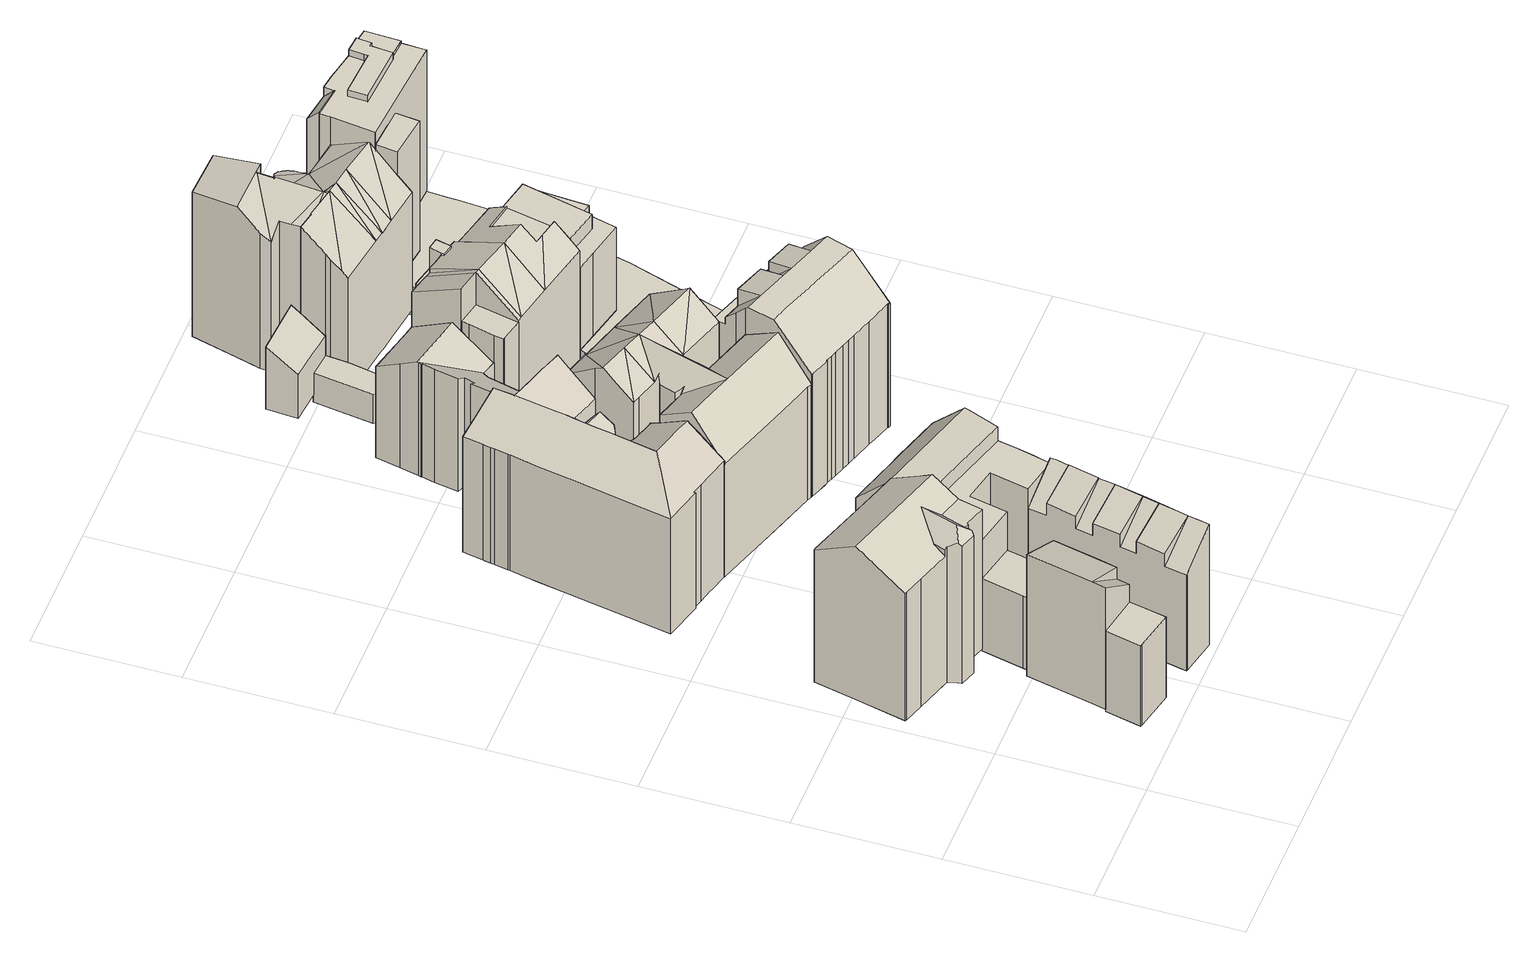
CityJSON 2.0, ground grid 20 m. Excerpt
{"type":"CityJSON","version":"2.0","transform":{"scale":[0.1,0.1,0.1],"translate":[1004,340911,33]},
"CityObjects":{
"building1":{"type":"Building","attributes":{"measuredHeight":26.38,"roofType":"SATTELDACH","HoeheDach":"61","NiedrigsteTraufeDesGebaeudes":"57","Blattnummer":"102081","HoeheGrund":"35"},"geometry":[{"type":"Solid","lod":"2","boundaries":[[[[0,1,2,3,4,5,6,7,8,9,10,11,12]],[[10,9,13,14,15,16,17,18,19,20,21,22,11]],[[23,24,25,5,4,3,26]],[[27,28,29,25,24]],[[29,30,31,6,5,25]],[[32,33,34,7,6,31]],[[35,1,0,36]],[[36,0,12,37]],[[38,22,21,39]],[[39,21,20,40]],[[40,20,19,41]],[[41,19,18,42]],[[42,18,17,43]],[[44,15,14,45]],[[45,14,13,46]],[[2,26,3]],[[47,28,27,48]],[[49,34,33,50]],[[30,32,31]],[[45,46,51,52,53,49,50,54,55,47,48,56,57,58,35,36,37,59,38,39,40,41,42,43,60,44]],[[47,55,54,50,33,32,30,29,28]],[[56,48,27,24,23,57]],[[16,15,44,60,43,17]],[[58,57,23,26,2,1,35]],[[7,34,49,53,52,8]],[[8,52,51,46,13,9]],[[12,11,22,38,59,37]]]]}]},
"building2":{"type":"Building","children":["building2-1","building2-2","building2-3","building2-4","building2-5","building2-6"]},
"building2-1":{"type":"BuildingPart","attributes":{"measuredHeight":20.72,"roofType":"PULTDACH","HoeheDach":"55","NiedrigsteTraufeDesGebaeudes":"50","Blattnummer":"102081","HoeheGrund":"34"},"parents":["building2"],"geometry":[{"type":"Solid","lod":"2","boundaries":[[[[61,62,63,64,65,66,67]],[[64,68,69,70]],[[68,71,72,73]],[[71,74,75,76]],[[74,77,78,79]],[[80,81,82,83]],[[84,85,86,87,88]],[[89,63,62,90]],[[90,62,61,91]],[[91,61,67,92]],[[73,69,68]],[[64,70,65]],[[79,75,74]],[[71,76,72]],[[88,82,81,84]],[[77,80,83,78]],[[93,87,86,94]],[[94,86,85,95]],[[67,66,65,70,69,73,72,76,75,79,78,83,82,88,87,93,96,97,98,99,100,101,102,92]],[[89,103,104,105,106,107,108,95,85,84,81,80,77,74,71,68,64,63]],[[95,108,107,106,105,104,103,89,90,91,92,102,101,100,99,98,97,96,93,94]]]]}]},
"building2-2":{"type":"BuildingPart","attributes":{"measuredHeight":21.09,"roofType":"SATTELDACH","HoeheDach":"57","NiedrigsteTraufeDesGebaeudes":"52","Blattnummer":"102081","HoeheGrund":"36"},"parents":["building2"],"geometry":[{"type":"Solid","lod":"2","boundaries":[[[[109,110,111,112,113,114]],[[111,115,116,117,118,119,112]],[[120,114,113,121]],[[122,110,109,123]],[[123,109,114,120]],[[124,119,118,125]],[[125,118,117,126]],[[126,117,116,127]],[[127,116,115,128]],[[122,129,128,115,111,110]],[[113,112,119,124,130,121]],[[129,122,123,120,121,130,124,125,126,127,128]]]]}]},
"building2-3":{"type":"BuildingPart","attributes":{"measuredHeight":21.07,"roofType":"PULTDACH","HoeheDach":"55","NiedrigsteTraufeDesGebaeudes":"50","Blattnummer":"102081","HoeheGrund":"34"},"parents":["building2"],"geometry":[{"type":"Solid","lod":"2","boundaries":[[[[131,132,133,134]],[[135,131,134,136]],[[132,137,133]],[[138,139,135,136,140,141,142,143]],[[134,133,144,141,140,136]],[[132,131,135,139,138,143,145,146,137]],[[147,145,143,142,141,144]],[[137,146,145,147,144,133]]]]}]},
"building2-4":{"type":"BuildingPart","attributes":{"measuredHeight":18.57,"roofType":"FLACHDACH","HoeheDach":"54","NiedrigsteTraufeDesGebaeudes":"54","Blattnummer":"102081","HoeheGrund":"35"},"parents":["building2"],"geometry":[{"type":"Solid","lod":"2","boundaries":[[[[148,149,150,151,152,153,154,155,156,157,158,159,160,161,162]],[[163,164,165,166,167,168,169,170,171,172,173,174,175,176,177]],[[177,176,149,148]],[[176,175,150,149]],[[175,174,151,150]],[[174,173,152,151]],[[173,172,153,152]],[[172,171,154,153]],[[171,170,155,154]],[[170,169,156,155]],[[169,168,157,156]],[[168,167,158,157]],[[167,166,159,158]],[[166,165,160,159]],[[165,164,161,160]],[[164,163,162,161]],[[163,177,148,162]]]]}]},
"building2-5":{"type":"BuildingPart","attributes":{"measuredHeight":13.92,"roofType":"FLACHDACH","HoeheDach":"47","NiedrigsteTraufeDesGebaeudes":"47","Blattnummer":"102081","HoeheGrund":"33"},"parents":["building2"],"geometry":[{"type":"Solid","lod":"2","boundaries":[[[[178,179,180,181,182]],[[183,184,185,186,187]],[[187,186,179,178]],[[186,185,180,179]],[[185,184,181,180]],[[184,183,182,181]],[[183,187,178,182]]]]}]},
"building2-6":{"type":"BuildingPart","attributes":{"measuredHeight":12.46,"roofType":"FLACHDACH","HoeheDach":"47","NiedrigsteTraufeDesGebaeudes":"47","Blattnummer":"102081","HoeheGrund":"35"},"parents":["building2"],"geometry":[{"type":"Solid","lod":"2","boundaries":[[[[188,189,190,191,192,193]],[[194,195,196,197,198,199]],[[199,198,189,188]],[[198,197,190,189]],[[197,196,191,190]],[[196,195,192,191]],[[195,194,193,192]],[[194,199,188,193]]]]}]},
"building3":{"type":"Building","children":["building3-1","building3-2"]},
"building3-1":{"type":"BuildingPart","attributes":{"measuredHeight":19.5,"roofType":"SATTELDACH","HoeheDach":"57","NiedrigsteTraufeDesGebaeudes":"53","Blattnummer":"102081","HoeheGrund":"38"},"parents":["building3"],"geometry":[{"type":"Solid","lod":"2","boundaries":[[[[200,201,202]],[[203,204,205,206]],[[206,205,207,208]],[[208,207,209,210]],[[210,209,211,212]],[[212,211,213,214]],[[214,213,215,216]],[[217,218,219,220]],[[220,219,221,222]],[[223,224,204,203]],[[225,226,227,228]],[[228,227,229,230]],[[230,229,231,232]],[[232,231,233,234]],[[235,236,237,238]],[[239,240,241,242,217,220,222,243,223,203,206,208,210,212,214,216,244,225,228,230,232,234,245,235,238,246,247]],[[233,248,236,235,245,234]],[[201,200,241,240,239,247,249,250]],[[251,249,247,246,238,237]],[[223,243,222,221,252,224]],[[242,241,200,202,218,217]],[[244,216,215,253,226,225]],[[254,250,249,251,237,236,248]],[[202,201,250,254,248]],[[224,252,221,219,218,202,248,233,231,229,227,226,253,215,213,211,209,207,205,204]]]]}]},
"building3-2":{"type":"BuildingPart","attributes":{"measuredHeight":23.7,"roofType":"SATTELDACH","HoeheDach":"60","NiedrigsteTraufeDesGebaeudes":"55","Blattnummer":"102081","HoeheGrund":"36"},"parents":["building3"],"geometry":[{"type":"Solid","lod":"2","boundaries":[[[[255,256,257,258,259,260,261,262,263,264,265]],[[266,267,268,269,270,271,272,273,274,275,276,277,278]],[[277,279,280,278]],[[281,282,283,284,285,286,287,288]],[[289,290,291,292,293,294,295,296]],[[264,263,262,297,298,299,300,301]],[[302,303,304,305,306,307,308,309]],[[310,311,312,313,314,315]],[[274,273,272,316,317,318,319,275]],[[320,321,322,270,269,268,267,323]],[[271,270,322,324,316,272]],[[304,325,326,327,328,305]],[[276,275,319,329,279,277]],[[261,260,330,331,297,262]],[[332,314,313,333,334,335]],[[334,336,337,338,339,335]],[[340,341,342,343,258,257]],[[344,345,346,347,285,284]],[[280,348,349,278]],[[350,351,281,288,352,353]],[[354,296,295,355,356,357]],[[307,306,305,328,358,359]],[[358,315,314,332,359]],[[266,278,360,361]],[[359,361,362,363]],[[264,301,364,365,265]],[[366,367,363,365]],[[364,366,365]],[[367,308,307,359,363]],[[339,338,266,361]],[[359,332,335,339,361]],[[328,327,310,315,358]],[[357,356,368,369]],[[369,368,370,371]],[[372,373,374,375]],[[375,374,376,377]],[[377,376,350,353]],[[346,345,349,348]],[[341,340,292,291]],[[330,260,259,378]],[[378,259,258,343]],[[311,310,327,326]],[[265,365,363,362,361,360,278,349,345,344,284,283,282,281,351,350,376,374,373,379,380,381,382,383,384,370]],[[368,356,355,295,294,293,292,340,257,256,255,265,370]],[[300,385,386,387,309,308,367,366,364,301]],[[337,388,323,267,266,338]],[[370,384,383,382,381,380,379,373,372,389,390,391,392,393,394,371]],[[324,322,321,320,323,388,337,336,334,333,313,312,311,326,325,304,303,302,309,387,386,385,300,299,298,297,331,330,378,343,342,341,291,290,289,296,354,357,369,371,394,393,392,391,390,389,372,375,377,353,352,288,287,286,285,347,346,348,280,279,329,319,318,317,316]]]]}]},
"building4":{"type":"Building","attributes":{"measuredHeight":25.48,"roofType":"SATTELDACH","HoeheDach":"62","NiedrigsteTraufeDesGebaeudes":"55","Blattnummer":"102081","HoeheGrund":"36"},"geometry":[{"type":"Solid","lod":"2","boundaries":[[[[395,396,397,398]],[[399,400,395,398]],[[401,402,403,404]],[[405,395,400]],[[405,406,407]],[[408,406,405]],[[409,410,408,405]],[[411,412,408,410]],[[413,414,412,411]],[[415,406,408]],[[412,416,415,408]],[[343,417,418,419]],[[420,399,398,421]],[[322,403,402,324]],[[422,423,424,425]],[[426,427,428,429]],[[429,428,430,431]],[[432,414,413,433]],[[434,415,416,435]],[[435,436,432,433,437,438,439,440,441,442,443,444,426,429,431,445,446,447,448,341,449,343,419,450,451,452,453,422,425,454,455,456,420,421,457,458,459,322,324,460,461,462,463,434]],[[398,397,396,404,403,322,459,458,457,421]],[[441,440,439,409,464,465]],[[401,466,407,406,415,434,463,462,461,460,324,402]],[[448,447,446,445,431,430,467,468,469,470,471,341]],[[470,469,468,467,430,428,427,472,473,474,475,476,471]],[[474,477,478,405,400,479,480,424,423,481,482,483]],[[465,464,409,405,478,477,474]],[[484,483,482,452,451,450,419,418]],[[456,455,479,400,399,420]],[[438,437,433,413,411,410,409,439]],[[414,432,436,435,416,412]],[[427,426,444,443,485,472]],[[486,485,443,442,441,465]],[[424,480,479,455,454,425]],[[453,452,482,481,423,422]],[[471,476,417,343,449,341]],[[473,472,485,486,465,474]],[[395,405,407,466,401,404,396]],[[475,474,483,484,418,417,476]]]]}]},
"building5":{"type":"Building","children":["building5-1","building5-2"]},
"building5-1":{"type":"BuildingPart","attributes":{"measuredHeight":10.65,"roofType":"PULTDACH","HoeheDach":"50","NiedrigsteTraufeDesGebaeudes":"46","Blattnummer":"102081","HoeheGrund":"39"},"parents":["building5"],"geometry":[{"type":"Solid","lod":"2","boundaries":[[[[487,488,489,490]],[[490,489,491,492]],[[492,491,493,494]],[[495,496,497,498,499,500,488,487]],[[501,498,497,502,494,493]],[[494,502,497,496,495,487,490,492]],[[500,499,498,501,493,491,489,488]]]]}]},
"building5-2":{"type":"BuildingPart","attributes":{"measuredHeight":5.05,"roofType":"FLACHDACH","HoeheDach":"43","NiedrigsteTraufeDesGebaeudes":"43","Blattnummer":"102081","HoeheGrund":"38"},"parents":["building5"],"geometry":[{"type":"Solid","lod":"2","boundaries":[[[[503,504,505,506,507,508,509]],[[510,511,512,513,514,515,516]],[[516,515,504,503]],[[515,514,505,504]],[[514,513,506,505]],[[513,512,507,506]],[[512,511,508,507]],[[511,510,509,508]],[[510,516,503,509]]]]}]},
"building6":{"type":"Building","children":["building6-1","building6-2","building6-3","building6-4","building6-5","building6-6"]},
"building6-1":{"type":"BuildingPart","attributes":{"measuredHeight":23.63,"roofType":"FLACHDACH","HoeheDach":"61","NiedrigsteTraufeDesGebaeudes":"61","Blattnummer":"102081","HoeheGrund":"37"},"parents":["building6"],"geometry":[{"type":"Solid","lod":"2","boundaries":[[[[517,518,519,520,521,522]],[[523,524,525,526,527,528]],[[528,527,518,517]],[[527,526,519,518]],[[526,525,520,519]],[[525,524,521,520]],[[524,523,522,521]],[[523,528,517,522]]]]}]},
"building6-2":{"type":"BuildingPart","attributes":{"measuredHeight":26.71,"roofType":"PULTDACH","HoeheDach":"64","NiedrigsteTraufeDesGebaeudes":"58","Blattnummer":"102081","HoeheGrund":"37"},"parents":["building6"],"geometry":[{"type":"Solid","lod":"2","boundaries":[[[[529,530,531,532,533]],[[534,535,536,537]],[[538,535,534]],[[539,538,534]],[[540,536,535,541,530,529]],[[538,542,543,544,545,546,547,548,549,535]],[[550,551,552,538,539]],[[553,554,555,556,550,539]],[[552,557,558,559,560,561,562,538]],[[563,533,532,564]],[[564,532,531,565]],[[535,549,541]],[[566,548,547,567]],[[567,547,546,568]],[[568,546,545,569]],[[569,545,544,570]],[[570,544,543,571]],[[562,542,538]],[[572,560,559,573]],[[573,559,558,574]],[[574,558,557,575]],[[576,577,578,553,539,534,537,579]],[[573,574,575,580,581,582,583,584,585,578,577,576,579,586,587,588,563,564,565,589,590,566,567,568,569,570,571,591,592,572]],[[530,541,549,548,566,590,589,565,531]],[[542,562,561,560,572,592,591,571,543]],[[555,554,553,578,585,584,583,556]],[[550,556,583,582,581,551]],[[551,581,580,575,557,552]],[[537,536,540,587,586,579]],[[588,587,540,529,533,563]]]]}]},
"building6-3":{"type":"BuildingPart","attributes":{"measuredHeight":20.64,"roofType":"FLACHDACH","HoeheDach":"58","NiedrigsteTraufeDesGebaeudes":"58","Blattnummer":"102081","HoeheGrund":"37"},"parents":["building6"],"geometry":[{"type":"Solid","lod":"2","boundaries":[[[[593,594,595,596]],[[597,598,599,600]],[[600,599,594,593]],[[599,598,595,594]],[[598,597,596,595]],[[597,600,593,596]]]]}]},
"building6-4":{"type":"BuildingPart","attributes":{"measuredHeight":21.5,"roofType":"FLACHDACH","HoeheDach":"59","NiedrigsteTraufeDesGebaeudes":"59","Blattnummer":"102081","HoeheGrund":"37"},"parents":["building6"],"geometry":[{"type":"Solid","lod":"2","boundaries":[[[[601,602,603,604]],[[605,606,607,608]],[[608,607,602,601]],[[607,606,603,602]],[[606,605,604,603]],[[605,608,601,604]]]]}]},
"building6-5":{"type":"BuildingPart","attributes":{"measuredHeight":20.57,"roofType":"FLACHDACH","HoeheDach":"58","NiedrigsteTraufeDesGebaeudes":"58","Blattnummer":"102081","HoeheGrund":"38"},"parents":["building6"],"geometry":[{"type":"Solid","lod":"2","boundaries":[[[[609,610,611,612,613,614,615]],[[616,617,618,619,620,621,622]],[[622,621,610,609]],[[621,620,611,610]],[[620,619,612,611]],[[619,618,613,612]],[[618,617,614,613]],[[617,616,615,614]],[[616,622,609,615]]]]}]},
"building6-6":{"type":"BuildingPart","attributes":{"measuredHeight":23.8,"roofType":"FLACHDACH","HoeheDach":"61","NiedrigsteTraufeDesGebaeudes":"61","Blattnummer":"102081","HoeheGrund":"37"},"parents":["building6"],"geometry":[{"type":"Solid","lod":"2","boundaries":[[[[574,583,581,575]],[[623,624,625,626]],[[626,625,583,574]],[[625,624,581,583]],[[624,623,575,581]],[[623,626,574,575]]]]}]},
"building7":{"type":"Building","children":["building7-1","building7-2","building7-3","building7-4","building7-5","building7-6","building7-7","building7-8","building7-9","building7-10","building7-11"]},
"building7-1":{"type":"BuildingPart","attributes":{"measuredHeight":1.68,"roofType":"FLACHDACH","HoeheDach":"42","NiedrigsteTraufeDesGebaeudes":"42","Blattnummer":"102081","HoeheGrund":"40"},"parents":["building7"],"geometry":[{"type":"Solid","lod":"2","boundaries":[[[[627,628,629,630]],[[631,632,633,634]],[[634,633,628,627]],[[633,632,629,628]],[[632,631,630,629]],[[631,634,627,630]]]]}]},
"building7-2":{"type":"BuildingPart","attributes":{"measuredHeight":25.17,"roofType":"PULTDACH","HoeheDach":"66","NiedrigsteTraufeDesGebaeudes":"64","Blattnummer":"102081","HoeheGrund":"41"},"parents":["building7"],"geometry":[{"type":"Solid","lod":"2","boundaries":[[[[635,636,637,638]],[[639,640,641,642]],[[639,638,637,640]],[[640,637,636,641]],[[641,636,635,642]],[[642,635,638,639]]]]}]},
"building7-3":{"type":"BuildingPart","attributes":{"measuredHeight":4.97,"roofType":"FLACHDACH","HoeheDach":"41","NiedrigsteTraufeDesGebaeudes":"41","Blattnummer":"102081","HoeheGrund":"36"},"parents":["building7"],"geometry":[{"type":"Solid","lod":"2","boundaries":[[[[643,644,645,646,647,648,649,650,651,652,653,654,655,656,657,658,659,660,661,662,663,664,665,666,667,668,669,670,671,672,673]],[[674,675,676,677,678,679,680,681,682,683,684,685,686,687,688,689,690,691,692,693,694,695,696,697,698,699,700,701,702,703,704]],[[704,703,644,643]],[[703,702,645,644]],[[702,701,646,645]],[[701,700,647,646]],[[700,699,648,647]],[[699,698,649,648]],[[698,697,650,649]],[[697,696,651,650]],[[696,695,652,651]],[[695,694,653,652]],[[694,693,654,653]],[[693,692,655,654]],[[692,691,656,655]],[[691,690,657,656]],[[690,689,658,657]],[[689,688,659,658]],[[688,687,660,659]],[[687,686,661,660]],[[686,685,662,661]],[[685,684,663,662]],[[684,683,664,663]],[[683,682,665,664]],[[682,681,666,665]],[[681,680,667,666]],[[680,679,668,667]],[[679,678,669,668]],[[678,677,670,669]],[[677,676,671,670]],[[676,675,672,671]],[[675,674,673,672]],[[674,704,643,673]]]]}]},
"building7-4":{"type":"BuildingPart","attributes":{"measuredHeight":27.26,"roofType":"PULTDACH","HoeheDach":"63","NiedrigsteTraufeDesGebaeudes":"57","Blattnummer":"102081","HoeheGrund":"36"},"parents":["building7"],"geometry":[{"type":"Solid","lod":"2","boundaries":[[[[705,706,707,708,709,710,711,712,713,714,715,716]],[[714,717,718,719,720,715]],[[721,722,723,724,725,726,727,728,729]],[[713,730,731,714]],[[712,732,733,713]],[[711,734,735,712]],[[710,736,737,738,711]],[[739,740,741,426]],[[742,743,744,745]],[[745,744,746,747]],[[747,746,748,749]],[[443,720,719,750]],[[433,728,727,432]],[[432,727,726,751]],[[714,731,717]],[[733,730,713]],[[752,753,754,755]],[[712,735,732]],[[738,734,711]],[[756,757,758,759]],[[759,758,760,761]],[[761,760,762,763]],[[763,762,764,765]],[[766,767,768,769,756,759,761,763,765,770,771,772,752,755,773,742,745,747,749,774,739,426,775,776,443,750,777,433,432,751]],[[717,731,730,733,732,735,734,738,737,725,724,723,722,721,729,718]],[[740,778,748,746,744,743,779,754,753,780,781,782,764,762,760,758,757,709,708,707,706,705,716,741]],[[741,716,715,720,443,776,775,426]],[[757,756,769,768,767,736,710,709]],[[770,765,764,782,781,771]],[[772,771,781,780,753,752]],[[767,766,751,726,725,737,736]],[[719,718,729,728,433,777,750]],[[773,755,754,779,743,742]],[[774,749,748,778,740,739]]]]}]},
"building7-5":{"type":"BuildingPart","attributes":{"measuredHeight":6.22,"roofType":"FLACHDACH","HoeheDach":"43","NiedrigsteTraufeDesGebaeudes":"43","Blattnummer":"102081","HoeheGrund":"37"},"parents":["building7"],"geometry":[{"type":"Solid","lod":"2","boundaries":[[[[783,784,785,786,787]],[[788,789,790,791,792]],[[792,791,784,783]],[[791,790,785,784]],[[790,789,786,785]],[[789,788,787,786]],[[788,792,783,787]]]]}]},
"building7-6":{"type":"BuildingPart","attributes":{"measuredHeight":20.13,"roofType":"FLACHDACH","HoeheDach":"58","NiedrigsteTraufeDesGebaeudes":"58","Blattnummer":"102081","HoeheGrund":"38"},"parents":["building7"],"geometry":[{"type":"Solid","lod":"2","boundaries":[[[[793,794,795,796]],[[797,798,799,800]],[[800,799,794,793]],[[799,798,795,794]],[[798,797,796,795]],[[797,800,793,796]]]]}]},
"building7-7":{"type":"BuildingPart","attributes":{"measuredHeight":17.72,"roofType":"FLACHDACH","HoeheDach":"56","NiedrigsteTraufeDesGebaeudes":"56","Blattnummer":"102081","HoeheGrund":"38"},"parents":["building7"],"geometry":[{"type":"Solid","lod":"2","boundaries":[[[[801,802,803,804,805,806,807,808,809,810,811,812,813,814]],[[815,816,817,818,819,820,821,822,823,824,825,826,827,828]],[[828,827,802,801]],[[827,826,803,802]],[[826,825,804,803]],[[825,824,805,804]],[[824,823,806,805]],[[823,822,807,806]],[[822,821,808,807]],[[821,820,809,808]],[[820,819,810,809]],[[819,818,811,810]],[[818,817,812,811]],[[817,816,813,812]],[[816,815,814,813]],[[815,828,801,814]]]]}]},
"building7-8":{"type":"BuildingPart","attributes":{"measuredHeight":27.48,"roofType":"FLACHDACH","HoeheDach":"67","NiedrigsteTraufeDesGebaeudes":"67","Blattnummer":"102081","HoeheGrund":"39"},"parents":["building7"],"geometry":[{"type":"Solid","lod":"2","boundaries":[[[[829,830,831,832,833,834,835,836,837,838,839,840,841]],[[842,843,844,845,846,847,848,849,850,851,852,853,854]],[[854,853,830,829]],[[853,852,831,830]],[[852,851,832,831]],[[851,850,833,832]],[[850,849,834,833]],[[849,848,835,834]],[[848,847,836,835]],[[847,846,837,836]],[[846,845,838,837]],[[845,844,839,838]],[[844,843,840,839]],[[843,842,841,840]],[[842,854,829,841]]]]}]},
"building7-9":{"type":"BuildingPart","attributes":{"measuredHeight":25.37,"roofType":"FLACHDACH","HoeheDach":"66","NiedrigsteTraufeDesGebaeudes":"66","Blattnummer":"102081","HoeheGrund":"41"},"parents":["building7"],"geometry":[{"type":"Solid","lod":"2","boundaries":[[[[855,856,857,858,859,860,861]],[[862,863,864,865,866,867,868]],[[868,867,856,855]],[[867,866,857,856]],[[866,865,858,857]],[[865,864,859,858]],[[864,863,860,859]],[[863,862,861,860]],[[862,868,855,861]]]]}]},
"building7-10":{"type":"BuildingPart","attributes":{"measuredHeight":25.94,"roofType":"FLACHDACH","HoeheDach":"64","NiedrigsteTraufeDesGebaeudes":"64","Blattnummer":"102081","HoeheGrund":"38"},"parents":["building7"],"geometry":[{"type":"Solid","lod":"2","boundaries":[[[[869,870,871,872]],[[873,874,875,876]],[[876,875,870,869]],[[875,874,871,870]],[[874,873,872,871]],[[873,876,869,872]]]]}]},
"building7-11":{"type":"BuildingPart","attributes":{"measuredHeight":28.03,"roofType":"FLACHDACH","HoeheDach":"66","NiedrigsteTraufeDesGebaeudes":"66","Blattnummer":"102081","HoeheGrund":"38"},"parents":["building7"],"geometry":[{"type":"Solid","lod":"2","boundaries":[[[[877,872,878,879,880,881,882,883,884,885,886,887,888,889,890,891,892,893,894]],[[895,896,897,898,899,900,901,902,903,904,905,906,907,908,909,910,911,912,913]],[[913,912,872,877]],[[912,911,878,872]],[[911,910,879,878]],[[910,909,880,879]],[[909,908,881,880]],[[908,907,882,881]],[[907,906,883,882]],[[906,905,884,883]],[[905,904,885,884]],[[904,903,886,885]],[[903,902,887,886]],[[902,901,888,887]],[[901,900,889,888]],[[900,899,890,889]],[[899,898,891,890]],[[898,897,892,891]],[[897,896,893,892]],[[896,895,894,893]],[[895,913,877,894]]]]}]},
"building8":{"type":"Building","attributes":{"measuredHeight":26.41,"roofType":"PULTDACH","HoeheDach":"64","NiedrigsteTraufeDesGebaeudes":"57","Blattnummer":"102081","HoeheGrund":"37"},"geometry":[{"type":"Solid","lod":"2","boundaries":[[[[914,915,916,917]],[[917,916,918,919]],[[919,918,920,921]],[[921,920,922,923]],[[924,925,926,927]],[[927,926,928,929]],[[929,928,930,931]],[[932,933,934,935,936,937,938,939,940,941,942,943,944]],[[925,924,945,946,947,948,949,950]],[[951,952,953,954,931,930,955,956,957,958,959,960]],[[946,945,924,927,929,931,954,953,952,951,960,961,962,963,964,944,943,942,941,940,939,965,966,967,968,969,970,971,972,973,974,975,976,977,978,979,980,981,982,983,984,985,986,987,988,989,990,991,992,993,994,995,914,917,919,921,923,996,997,998,999,947]],[[1000,1001,950,949,1002,1003]],[[974,973,972,1004,1005,1006]],[[1007,1008,948,947,999,998,997,1009]],[[997,996,923,922,1010,1009]],[[1011,1012,978,977]],[[1006,1013,1014,976,975,974]],[[1015,1016,1017,968,967,966]],[[959,1018,1019,962,961,960]],[[1020,1003,936,935]],[[938,937,936,1003,1021,1013,1006,1005,1022]],[[958,1023,1018,959]],[[1023,933,932,1024,1025,1019,1018]],[[1005,1004,1016,1015,1022]],[[1004,1026,1027,1028,1017,1016]],[[1029,1020,935,934]],[[1000,1023,958]],[[957,1000,958]],[[1000,1020,1023]],[[1000,1003,1020]],[[1002,1007,1009,1021,1003]],[[1009,1010,1011,1014,1013,1021]],[[1010,922,920,918,916,915,1030,1031,1032,1033,1034,1035,1036,1037,1038,1039,1040,1041,1042,1043,1044,1045,1046,1012,1011]],[[956,1001,1000,957]],[[955,1001,956]],[[950,1001,955]],[[930,928,926,925,950,955]],[[1008,1007,1002]],[[949,948,1008,1002]],[[962,1019,1025,963]],[[963,1025,1024,964]],[[964,1024,932,944]],[[934,933,1023,1029]],[[965,1022,1015,966]],[[939,938,1022,965]],[[968,1017,1028,969]],[[969,1028,1027,970]],[[970,1027,1026,971]],[[971,1026,1004,972]],[[1029,1023,1020]],[[976,1014,1011,977]],[[978,1012,1046,979]],[[979,1046,1045,980]],[[980,1045,1044,981]],[[981,1044,1043,982]],[[982,1043,1042,983]],[[983,1042,1041,984]],[[984,1041,1040,985]],[[985,1040,1039,986]],[[986,1039,1038,987]],[[987,1038,1037,988]],[[988,1037,1036,989]],[[989,1036,1035,990]],[[990,1035,1034,991]],[[991,1034,1033,992]],[[992,1033,1032,993]],[[993,1032,1031,994]],[[994,1031,1030,995]],[[995,1030,915,914]]]]}]}
},
"vertices":[
[6,318,241],[34,309,241],[83,294,241],[88,311,252],[104,324,262],[124,340,275],[131,315,262],[165,305,262],[171,332,279],[173,342,285],[118,359,285],[20,390,285],[4,319,241],[175,354,278],[176,358,275],[185,401,249],[178,403,249],[163,407,250],[160,408,250],[130,418,249],[81,434,249],[35,449,249],[33,449,249],[86,293,255],[90,279,262],[107,287,275],[83,294,252],[91,274,257],[113,267,257],[117,271,262],[125,278,256],[119,280,262],[125,278,262],[127,280,262],[157,271,262],[34,309,21],[6,318,21],[4,319,21],[33,449,21],[35,449,21],[81,434,21],[130,418,21],[160,408,21],[163,407,21],[185,401,21],[176,358,21],[175,354,21],[113,267,21],[91,274,21],[157,271,21],[127,280,21],[173,342,21],[171,332,21],[165,305,21],[125,278,21],[117,271,21],[90,279,21],[86,293,21],[83,294,21],[20,390,21],[178,403,21],
[215,21,176],[267,10,218],[270,25,218],[273,40,218],[220,52,175],[215,29,175],[214,21,175],[283,81,218],[230,93,196],[220,52,196],[288,104,218],[235,116,175],[230,93,175],[296,144,218],[243,155,196],[235,116,196],[301,167,217],[248,179,175],[243,155,175],[301,167,218],[311,210,218],[258,221,196],[248,179,196],[311,210,217],[315,227,217],[316,236,217],[263,247,175],[258,221,175],[270,25,10],[267,10,10],[215,21,10],[214,21,10],[263,247,10],[316,236,10],[315,227,10],[258,221,10],[248,179,10],[243,155,10],[235,116,10],[230,93,10],[220,52,10],[215,29,10],[273,40,10],[283,81,10],[288,104,10],[296,144,10],[301,167,10],[311,210,10],
[333,311,232],[343,353,239],[344,358,240],[186,405,240],[185,401,240],[176,358,232],[355,404,189],[284,426,189],[269,430,189],[215,446,189],[197,451,189],[176,358,29],[185,401,29],[343,353,29],[333,311,29],[197,451,29],[215,446,29],[269,430,29],[284,426,29],[355,404,29],[344,358,29],[186,405,29],
[177,84,173],[181,102,173],[123,114,217],[118,95,217],[177,84,7],[118,95,7],[181,102,193],[187,126,7],[181,102,7],[123,114,7],[143,207,7],[153,205,7],[201,192,7],[143,207,217],[201,192,193],[187,126,193],[153,205,213],
[157,271,23],[171,332,23],[187,328,23],[192,349,23],[175,354,23],[176,358,23],[333,311,23],[332,306,23],[328,285,23],[322,260,23],[316,236,23],[263,247,23],[275,301,23],[227,311,23],[216,258,23],[216,258,208],[227,311,208],[275,301,208],[263,247,208],[316,236,208],[322,260,208],[328,285,208],[332,306,208],[333,311,208],[176,358,208],[175,354,208],[192,349,208],[187,328,208],[171,332,208],[157,271,208],
[177,84,4],[166,32,4],[110,44,4],[107,45,4],[118,95,4],[118,95,143],[107,45,143],[110,44,143],[166,32,143],[177,84,143],
[201,192,18],[143,207,18],[144,212,18],[157,271,18],[216,258,18],[215,257,18],[215,257,143],[216,258,143],[157,271,143],[144,212,143],[143,207,143],[201,192,143],
[265,950,203],[266,951,203],[244,956,203],[167,881,47],[167,881,241],[170,890,241],[170,890,47],[175,909,240],[175,909,47],[176,910,240],[176,910,47],[183,953,241],[183,953,47],[194,951,233],[194,951,47],[198,966,233],[198,966,47],[242,956,47],[242,956,204],[234,948,208],[234,948,47],[217,890,211],[217,890,47],[211,868,47],[211,868,212],[186,970,47],[186,970,241],[192,1003,242],[192,1003,47],[196,1021,242],[196,1021,47],[196,1022,242],[196,1022,47],[197,1026,242],[197,1026,47],[203,1053,47],[203,1053,226],[210,1087,204],[210,1087,47],[279,1010,47],[266,951,47],[265,950,47],[244,956,47],[215,883,47],[192,968,47],[197,1028,47],[268,1073,47],[292,1068,47],[197,1028,242],[292,1068,204],[279,1010,242],[268,1073,204],[215,883,211],[192,968,237],[256,1015,242],
[148,677,268],[155,675,268],[182,667,268],[194,708,240],[199,722,231],[196,722,231],[172,730,230],[167,732,230],[163,737,227],[162,739,226],[117,685,268],[182,815,225],[182,816,225],[197,811,225],[215,805,225],[224,803,225],[237,847,259],[241,858,268],[215,866,268],[214,867,268],[211,868,268],[196,872,268],[167,881,268],[155,885,268],[167,881,31],[155,885,31],[96,906,230],[100,928,230],[101,934,230],[101,935,230],[101,935,31],[101,934,31],[100,928,31],[96,906,31],[135,621,31],[138,620,31],[164,613,31],[164,613,231],[138,620,231],[135,621,231],[115,626,231],[115,626,31],[167,732,31],[163,737,31],[162,739,31],[161,741,31],[161,741,228],[167,758,31],[168,758,31],[170,758,31],[170,758,227],[168,758,226],[167,758,226],[165,759,229],[165,759,31],[187,789,233],[187,789,31],[186,790,31],[179,800,31],[179,800,226],[186,790,236],[241,858,31],[215,866,31],[214,867,31],[211,868,31],[197,811,31],[215,805,31],[224,803,31],[182,816,31],[237,847,31],[177,762,31],[182,766,31],[182,766,226],[177,762,235],[196,872,31],[196,722,31],[172,730,31],[178,800,226],[178,800,31],[173,801,31],[173,801,231],[173,803,31],[174,811,31],[174,811,232],[173,803,231],[165,612,231],[165,612,31],[182,667,31],[194,708,31],[124,927,244],[160,915,267],[160,915,31],[124,927,31],[156,890,31],[156,890,268],[94,896,230],[95,904,230],[95,904,31],[94,896,31],[107,628,31],[107,628,231],[100,630,231],[100,630,31],[174,779,255],[148,787,255],[144,827,268],[142,813,268],[137,790,268],[133,767,268],[161,742,228],[130,750,268],[164,756,229],[164,758,229],[100,628,230],[100,628,31],[46,642,230],[46,642,31],[89,868,31],[89,868,230],[89,871,230],[89,871,31],[93,890,230],[93,890,31],[199,722,31],[84,845,230],[84,844,230],[81,831,230],[73,786,230],[69,766,230],[57,701,230],[161,742,31],[164,756,31],[164,758,31],[182,815,31],[84,845,31],[84,844,31],[81,831,31],[73,786,31],[69,766,31],[57,701,31],
[262,778,286],[220,791,286],[215,776,275],[206,746,253],[215,743,253],[248,733,253],[279,835,241],[237,847,241],[224,803,277],[220,792,285],[291,768,286],[337,817,241],[280,834,241],[319,759,286],[305,715,253],[306,715,253],[307,715,253],[390,736,286],[377,693,253],[380,701,258],[408,795,241],[392,742,281],[194,708,254],[215,701,254],[215,701,31],[215,743,31],[206,746,31],[239,703,31],[239,703,253],[246,725,253],[246,725,31],[336,557,31],[336,557,225],[335,557,225],[335,557,31],[329,560,226],[329,560,31],[380,701,31],[377,693,31],[408,795,31],[392,742,31],[390,736,31],[307,715,31],[306,715,31],[305,715,31],[294,679,31],[294,678,31],[294,677,31],[366,655,31],[351,606,31],[313,565,31],[265,580,31],[215,596,31],[207,599,31],[180,661,31],[236,695,31],[238,695,31],[245,693,31],[243,696,31],[255,730,31],[256,730,31],[248,733,31],[215,776,31],[220,791,31],[220,792,31],[279,835,31],[279,834,31],[280,834,31],[337,817,31],[294,679,253],[294,678,253],[279,834,241],[313,565,225],[265,580,225],[215,596,225],[207,599,225],[165,612,225],[351,606,286],[279,629,286],[251,638,286],[222,648,286],[180,661,286],[266,688,286],[277,723,286],[256,730,262],[255,730,261],[243,696,259],[245,693,262],[238,695,254],[236,695,254],[366,655,253],[294,677,253],
[231,1196,61],[231,1196,136],[234,1240,168],[234,1240,61],[316,1235,168],[316,1235,61],[315,1222,158],[315,1222,61],[276,1192,61],[291,1190,61],[311,1188,61],[311,1188,134],[291,1190,134],[276,1192,135],[311,1189,134],[311,1189,61],
[311,1188,50],[310,1181,50],[308,1157,50],[295,1088,50],[273,1094,50],[264,1109,50],[276,1192,50],[276,1192,100],[264,1109,100],[273,1094,100],[295,1088,100],[308,1157,100],[310,1181,100],[311,1188,100],
[375,1048,40],[374,1044,40],[358,1048,40],[359,1052,40],[363,1069,40],[379,1066,40],[379,1066,276],[363,1069,276],[359,1052,276],[358,1048,276],[374,1044,276],[375,1048,276],
[309,990,306],[324,1060,264],[315,1063,264],[292,1068,264],[276,997,306],[303,928,254],[316,988,306],[310,989,306],[297,929,254],[372,974,306],[359,916,254],[310,990,306],[332,1058,264],[387,1045,272],[383,1046,272],[375,1048,272],[374,1044,274],[358,1048,274],[359,1052,272],[350,1054,272],[332,1058,272],[418,940,287],[406,943,286],[410,965,306],[440,898,254],[443,912,267],[445,921,275],[447,934,287],[419,1009,280],[461,1001,279],[465,1020,268],[466,1026,264],[418,1037,264],[387,1045,264],[276,997,39],[292,1068,39],[315,1063,39],[350,1054,39],[359,1052,39],[358,1048,39],[374,1044,39],[375,1048,39],[383,1046,39],[466,1026,39],[465,1020,39],[461,1001,39],[419,1009,39],[303,928,39],[359,916,39],[440,898,39],[297,929,39],[410,965,39],[406,943,39],[418,940,39],[447,934,39],[445,921,39],[443,912,39],[310,989,39],[310,990,39],[309,990,39],[324,1060,39],[332,1058,39],[387,1045,39],[418,1037,39],
[383,1046,40],[385,1054,40],[420,1047,40],[418,1037,40],[418,1037,246],[420,1047,246],[385,1054,246],[383,1046,246],
[315,1063,40],[317,1071,40],[352,1063,40],[350,1054,40],[350,1054,255],[352,1063,255],[317,1071,255],[315,1063,255],
[297,929,45],[265,936,45],[263,937,45],[265,950,45],[273,986,45],[276,997,45],[310,990,45],[310,990,251],[276,997,251],[273,986,251],[265,950,251],[263,937,251],[265,936,251],[297,929,251],
[419,1009,277],[406,943,277],[447,934,277],[461,1001,277],
[640,1063,68],[596,1066,68],[598,1090,68],[642,1087,68],[642,1087,85],[598,1090,85],[596,1066,85],[640,1063,85],
[540,1255,328],[542,1270,311],[498,1277,310],[496,1260,328],[496,1260,76],[498,1277,76],[542,1270,76],[540,1255,76],
[482,1152,33],[543,1144,33],[547,1178,33],[647,1171,33],[645,1140,33],[645,1132,33],[642,1087,33],[598,1090,33],[596,1066,33],[640,1063,33],[640,1053,33],[636,1033,33],[631,1001,33],[630,994,33],[615,919,33],[608,890,33],[582,810,33],[546,691,33],[392,742,33],[408,795,33],[437,890,33],[440,897,33],[469,890,33],[522,878,33],[525,890,33],[534,926,33],[548,923,33],[554,1014,33],[466,1029,33],[480,1132,33],[480,1133,33],[480,1133,83],[480,1132,83],[466,1029,83],[554,1014,83],[548,923,83],[534,926,83],[525,890,83],[522,878,83],[469,890,83],[440,897,83],[437,890,83],[408,795,83],[392,742,83],[546,691,83],[582,810,83],[608,890,83],[615,919,83],[630,994,83],[631,1001,83],[636,1033,83],[640,1053,83],[640,1063,83],[596,1066,83],[598,1090,83],[642,1087,83],[645,1132,83],[645,1140,83],[647,1171,83],[547,1178,83],[543,1144,83],[482,1152,83],
[379,605,303],[422,590,303],[437,585,303],[475,572,303],[505,562,303],[517,599,303],[486,609,303],[448,622,303],[433,627,303],[390,642,303],[364,650,303],[353,613,303],[400,676,265],[375,684,265],[370,668,283],[366,655,298],[400,676,254],[443,661,254],[459,656,254],[497,643,254],[528,633,254],[533,649,254],[380,701,254],[377,693,254],[375,684,254],[443,661,294],[400,676,294],[459,656,265],[443,661,265],[497,643,294],[459,656,294],[525,623,276],[528,633,265],[497,643,265],[338,556,31],[338,556,242],[336,557,242],[396,537,31],[396,537,243],[382,541,243],[382,541,31],[375,544,242],[375,544,31],[367,547,242],[367,547,31],[370,668,31],[533,649,31],[418,530,31],[418,530,243],[408,533,243],[408,533,31],[488,507,31],[488,507,244],[488,506,243],[488,506,31],[485,507,243],[485,507,31],[486,508,244],[486,508,31],[485,508,244],[485,508,31],[528,633,31],[525,623,31],[517,599,31],[505,562,31],[458,517,31],[449,520,31],[420,529,31],[405,534,31],[361,548,31],[353,613,31],[364,650,31],[375,684,31],[361,548,242],[405,534,243],[420,529,243],[449,520,243],[458,517,243],
[533,649,39],[380,701,39],[392,742,39],[546,691,39],[545,687,39],[545,687,101],[546,691,101],[392,742,101],[380,701,101],[533,649,101],
[445,921,50],[465,1020,50],[533,1005,50],[510,906,50],[510,906,251],[533,1005,251],[465,1020,251],[445,921,251],
[445,921,49],[510,906,49],[533,1005,49],[465,1020,49],[466,1026,49],[466,1029,49],[554,1014,49],[548,923,49],[534,926,49],[525,890,49],[522,878,49],[469,890,49],[440,897,49],[440,898,49],[440,898,226],[440,897,226],[469,890,226],[522,878,226],[525,890,226],[534,926,226],[548,923,226],[554,1014,226],[466,1029,226],[466,1026,226],[465,1020,226],[533,1005,226],[510,906,226],[445,921,226],
[619,1207,62],[619,1205,62],[618,1205,62],[536,1210,62],[537,1237,62],[604,1233,62],[604,1238,62],[606,1259,62],[618,1258,62],[629,1257,62],[627,1236,62],[621,1237,62],[621,1232,62],[621,1232,337],[621,1237,337],[627,1236,337],[629,1257,337],[618,1258,337],[606,1259,337],[604,1238,337],[604,1233,337],[537,1237,337],[536,1210,337],[618,1205,337],[619,1205,337],[619,1207,337],
[619,1207,77],[621,1232,77],[621,1237,77],[627,1236,77],[629,1257,77],[650,1254,77],[648,1205,77],[648,1205,331],[650,1254,331],[629,1257,331],[627,1236,331],[621,1237,331],[621,1232,331],[619,1207,331],
[547,1178,47],[543,1144,47],[482,1152,47],[486,1182,47],[486,1182,307],[482,1152,307],[543,1144,307],[547,1178,307],
[647,1171,47],[486,1183,47],[494,1244,47],[496,1260,47],[540,1255,47],[542,1270,47],[564,1267,47],[580,1264,47],[606,1259,47],[604,1238,47],[604,1233,47],[537,1237,47],[536,1210,47],[618,1205,47],[619,1205,47],[619,1207,47],[648,1205,47],[647,1174,47],[647,1174,327],[648,1205,327],[619,1207,327],[619,1205,327],[618,1205,327],[536,1210,327],[537,1237,327],[604,1233,327],[604,1238,327],[606,1259,327],[580,1264,327],[564,1267,327],[542,1270,327],[540,1255,327],[496,1260,327],[494,1244,327],[486,1183,327],[486,1182,327],[647,1171,327],
[434,1267,43],[434,1267,280],[435,1264,279],[435,1264,43],[435,1262,279],[435,1262,43],[436,1259,279],[436,1259,43],[436,1257,279],[436,1257,43],[486,1183,43],[486,1183,299],[482,1152,266],[482,1152,43],[480,1133,246],[480,1133,43],[480,1132,245],[480,1132,43],[341,1217,307],[341,1218,307],[341,1218,280],[342,1221,280],[343,1244,279],[344,1259,279],[344,1260,279],[344,1260,43],[344,1259,43],[343,1244,43],[342,1221,43],[341,1218,43],[341,1217,43],[487,1191,43],[487,1192,43],[494,1244,43],[494,1244,280],[487,1192,307],[487,1191,307],[383,1146,43],[399,1144,43],[399,1143,43],[423,1140,43],[423,1140,245],[399,1143,245],[399,1144,245],[383,1146,245],[308,1157,245],[308,1157,43],[309,1165,43],[310,1181,43],[311,1188,43],[315,1222,43],[318,1262,43],[318,1276,43],[328,1310,43],[345,1375,43],[413,1372,43],[416,1372,43],[411,1308,43],[395,1308,43],[395,1307,43],[393,1284,43],[394,1284,43],[396,1285,43],[398,1286,43],[400,1287,43],[403,1287,43],[405,1287,43],[408,1287,43],[410,1287,43],[412,1287,43],[415,1286,43],[417,1285,43],[419,1284,43],[421,1283,43],[423,1282,43],[425,1280,43],[427,1279,43],[429,1277,43],[430,1275,43],[431,1273,43],[433,1271,43],[434,1269,43],[436,1256,43],[435,1255,43],[437,1254,43],[447,1252,43],[404,1206,307],[431,1202,307],[437,1253,278],[389,1218,302],[395,1308,302],[395,1307,302],[393,1284,302],[437,1254,277],[447,1252,277],[435,1255,278],[436,1256,279],[398,1286,300],[400,1287,299],[394,1284,302],[396,1285,302],[318,1276,276],[328,1310,302],[345,1375,292],[309,1165,254],[310,1181,268],[389,1217,302],[392,1257,302],[318,1262,266],[388,1209,307],[315,1222,307],[311,1188,275],[411,1308,302],[416,1372,292],[413,1372,292],[388,1209,302],[434,1269,280],[433,1271,281],[431,1273,282],[430,1275,283],[429,1277,284],[427,1279,285],[425,1280,286],[423,1282,287],[421,1283,288],[419,1284,289],[417,1285,290],[415,1286,292],[412,1287,293],[410,1287,294],[408,1287,295],[405,1287,297],[403,1287,298]
]}
